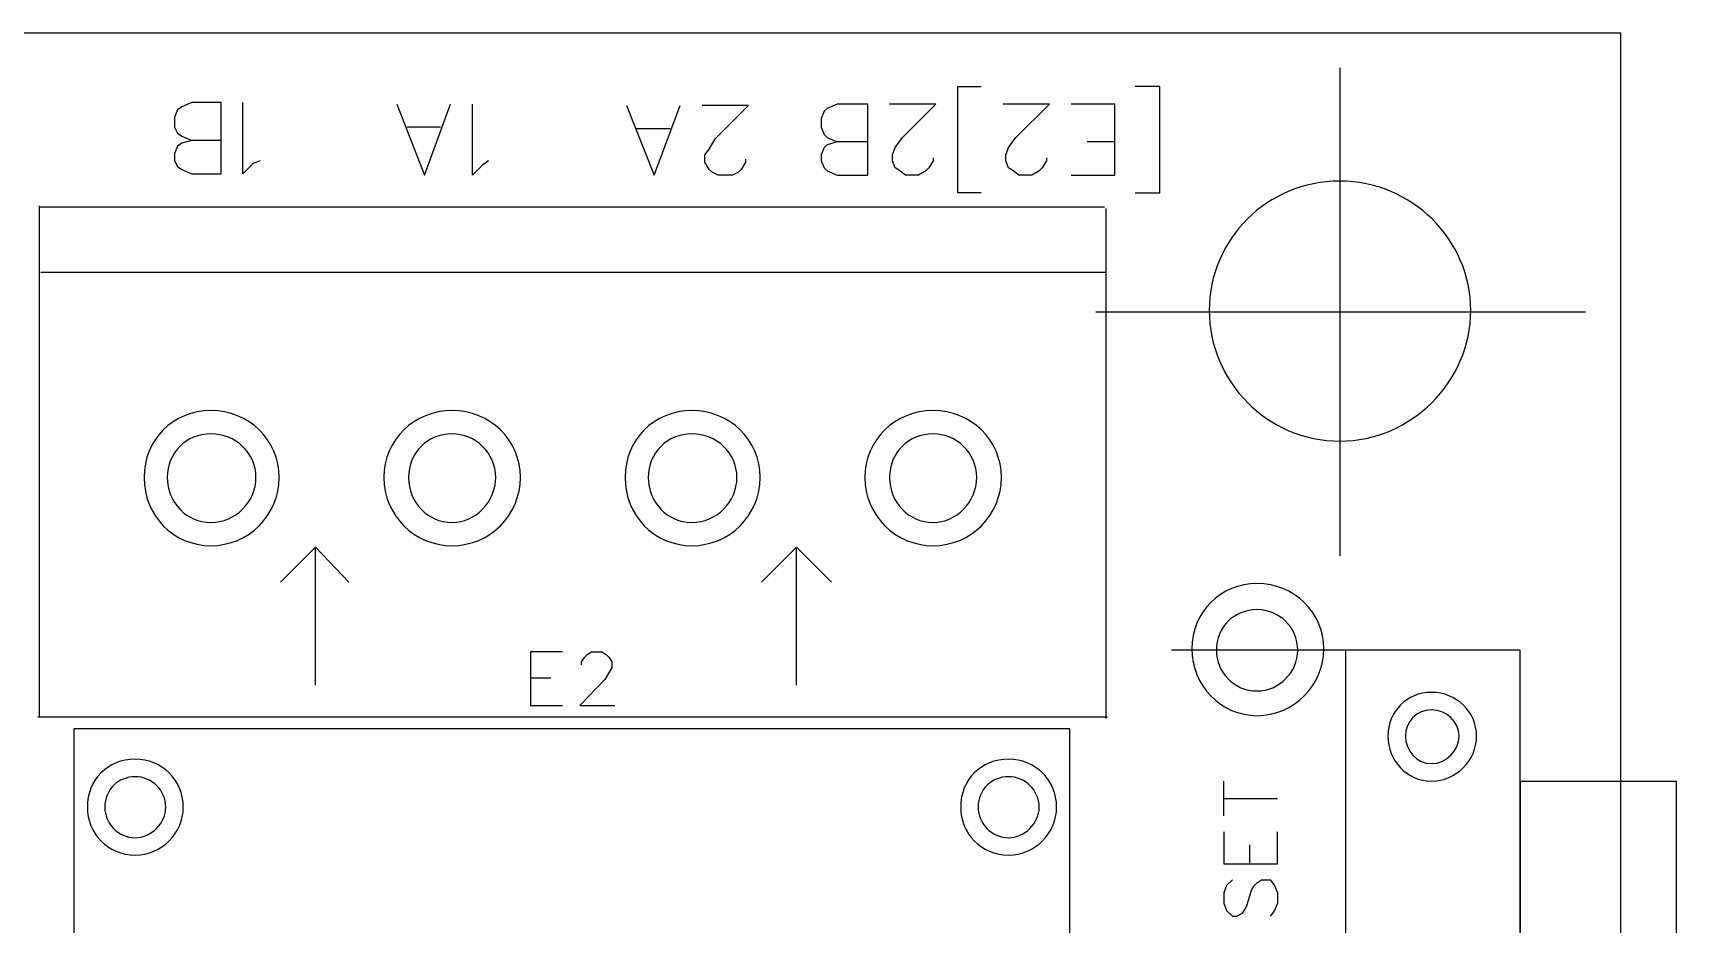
# Model space of a CAD drawing. Extents: x 236 to 550, y 195 to 401.
# Drawn here: x 482.1 to 549.9, y 363.8 to 400.6 of the extents above; entities that cross this region are included whole.
import ezdxf

# ---------------------------------------------------------------- set-up
doc = ezdxf.new("R2010")
doc.units = 0
doc.layers.add('x3v1_1_wiring_diagram', color=7, linetype='CONTINUOUS')

msp = doc.modelspace()

# ---------------------------------------------------------------- linework, layer by layer
at = {"layer": 'x3v1_1_wiring_diagram', "color": 7}
for points in [[(236.1277, 400.5768), (547.6476, 400.5768), (547.6476, 195.0766), (236.1277, 195.0766), (236.1277, 400.5768), (236.1277, 400.5768)], [(536.0675, 399.1368), (536.0675, 378.9768)], [(521.2477, 393.9766), (520.2876, 393.9766), (520.2876, 398.3567), (521.2477, 398.3567)], [(527.6075, 393.9766), (528.6277, 393.9766), (528.6277, 398.3567), (527.6075, 398.3567)], [(489.8676, 394.7567), (489.8676, 397.6968), (488.6677, 397.6968), (488.2476, 397.5168), (488.0676, 397.3966), (487.9477, 397.0967), (487.9477, 396.6766), (488.0676, 396.4368), (488.2476, 396.3166), (488.6677, 396.1366), (488.2476, 396.0167), (488.0676, 395.8968), (487.9477, 395.5966), (487.9477, 395.2967), (488.0676, 395.0566), (488.2476, 394.9367), (488.6677, 394.7567), (489.8676, 394.7567), (489.8676, 394.7567)], [(491.4876, 395.2967), (491.1877, 395.1768), (490.7676, 394.7567), (490.7676, 397.6968)], [(497.1277, 397.6367), (498.2675, 394.6966), (499.3475, 397.6367)], [(500.9077, 395.2967), (500.6676, 395.1167), (500.2475, 394.6966), (500.2475, 397.6367)], [(516.5677, 394.6966), (516.5677, 397.6367), (515.3077, 397.6367), (514.8876, 397.4567), (514.7677, 397.3368), (514.6475, 397.0366), (514.6475, 396.6766), (514.7677, 396.3767), (514.8876, 396.2568), (515.3077, 396.0768), (514.8876, 395.9566), (514.7677, 395.8367), (514.6475, 395.5368), (514.6475, 395.2967), (514.7677, 394.9968), (514.8876, 394.8766), (515.3077, 394.6966), (516.5677, 394.6966), (516.5677, 394.6966)], [(519.2677, 395.4166), (519.2677, 395.2967), (519.0877, 394.9968), (518.9675, 394.8766), (518.6676, 394.6966), (518.1276, 394.6966), (517.8875, 394.8766), (517.7075, 394.9968), (517.5876, 395.2967), (517.5876, 395.5368), (517.7075, 395.8367), (518.0077, 396.2568), (519.3876, 397.6367), (517.4677, 397.6367)], [(523.9477, 395.4166), (523.9477, 395.2967), (523.7677, 394.9968), (523.6475, 394.8766), (523.3476, 394.6966), (522.8076, 394.6966), (522.5675, 394.8766), (522.3875, 394.9968), (522.2676, 395.2967), (522.2676, 395.5368), (522.3875, 395.8367), (522.6877, 396.2568), (524.0676, 397.6367), (522.1477, 397.6367)], [(524.9676, 394.6966), (526.7676, 394.6966), (526.7676, 397.6367), (524.9676, 397.6367)], [(506.6076, 397.5766), (507.7477, 394.6966), (508.8277, 397.5766)], [(511.5277, 395.3568), (511.5277, 395.2366), (511.3477, 394.9367), (511.2275, 394.8168), (510.9877, 394.6966), (510.3876, 394.6966), (510.1475, 394.8168), (510.0276, 394.9367), (509.8476, 395.2366), (509.8476, 395.5368), (510.0276, 395.7766), (510.2677, 396.1967), (511.6476, 397.5766), (509.7277, 397.5766)], [(498.9277, 396.6766), (497.5475, 396.6766)], [(508.4076, 396.6168), (507.0277, 396.6168)], [(489.8676, 396.1366), (488.6677, 396.1366)], [(516.5677, 396.0768), (515.3077, 396.0768)], [(526.7676, 396.0768), (525.6275, 396.0768)], [(482.3677, 372.3168), (482.3677, 393.4366)], [(526.3475, 393.3768), (482.3677, 393.3768)], [(526.4076, 372.2567), (526.4076, 393.3167)], [(506.5475, 390.6768), (482.4275, 390.6768)], [(526.4076, 390.6768), (502.2876, 390.6768)], [(525.9875, 389.0568), (546.2076, 389.0568)], [(541.4675, 389.1166), (541.4675, 389.1166)], [(541.4675, 389.1166), (541.4675, 389.1166)], [(492.2677, 382.2168), (492.2677, 382.2168), (492.2677, 382.2168)], [(492.2677, 382.2168), (492.2677, 382.2168), (492.2677, 382.2168)], [(502.2275, 382.2168), (502.2275, 382.2168), (502.2275, 382.2168)], [(502.2275, 382.2168), (502.2275, 382.2168), (502.2275, 382.2168)], [(512.1275, 382.2168), (512.1275, 382.2168), (512.1275, 382.2168)], [(512.1275, 382.2168), (512.1275, 382.2168), (512.1275, 382.2168)], [(522.0876, 382.2168), (522.0876, 382.2168), (522.0876, 382.2168)], [(522.0876, 382.2168), (522.0876, 382.2168), (522.0876, 382.2168)], [(493.7675, 373.6366), (493.7675, 379.3368), (492.3275, 377.8968)], [(493.7675, 379.3368), (495.1477, 377.8968)], [(513.6276, 373.6366), (513.6276, 379.3368), (512.1876, 377.8968)], [(513.6276, 379.3368), (515.0676, 377.8968)], [(503.9677, 375.0168), (502.6476, 375.0168), (502.6476, 372.7967), (503.9677, 372.7967)], [(504.7475, 374.4768), (504.7475, 374.5967), (504.8677, 374.7767), (504.9876, 374.8966), (505.1676, 375.0168), (505.5877, 375.0168), (505.7677, 374.8966), (505.8876, 374.7767), (506.0075, 374.5967), (506.0075, 374.3566), (505.8876, 374.1766), (505.7076, 373.8767), (504.6877, 372.7967), (506.1277, 372.7967)], [(543.5076, 369.6766), (543.5076, 375.0766), (529.1076, 375.0766)], [(535.4076, 375.1367), (535.4076, 375.1367), (535.4076, 375.1367)], [(535.4076, 375.1367), (535.4076, 375.1367), (535.4076, 375.1367)], [(536.3076, 355.2168), (536.3076, 375.0766)], [(502.6476, 373.9368), (503.4875, 373.9368)], [(526.4677, 372.3168), (482.3076, 372.3168)], [(524.9075, 371.8366), (483.8077, 371.8366)], [(483.8077, 314.8367), (483.8077, 371.8366)], [(524.9075, 314.8367), (524.9075, 371.8366)], [(541.7076, 371.5367), (541.7076, 371.5367), (541.7076, 371.5367)], [(541.7076, 371.5367), (541.7076, 371.5367), (541.7076, 371.5367)], [(531.2676, 368.2366), (531.2676, 369.6766)], [(543.5076, 369.6766), (543.5076, 360.6168)], [(543.5076, 369.6766), (549.9476, 369.6766), (549.9476, 360.1848), (543.5076, 360.1848), (543.5076, 369.6766), (543.5076, 369.6766)], [(488.3077, 368.5966), (488.3077, 368.5966), (488.3077, 368.5966)], [(488.3077, 368.5966), (488.3077, 368.5966), (488.3077, 368.5966)], [(524.3675, 368.5966), (524.3675, 368.5966), (524.3675, 368.5966)], [(524.3675, 368.5966), (524.3675, 368.5966), (524.3675, 368.5966)], [(531.2676, 368.9566), (533.4877, 368.9566)], [(531.2676, 367.5767), (531.2676, 366.2566), (533.4877, 366.2566), (533.4877, 367.5767)], [(532.3476, 366.2566), (532.3476, 367.0367)], [(531.6276, 365.5967), (531.3875, 365.3566), (531.2676, 365.0567), (531.2676, 364.6366), (531.3875, 364.3367), (531.6276, 364.0966), (531.8076, 364.0966), (532.0477, 364.2168), (532.1075, 364.3367), (532.2277, 364.5167), (532.4077, 365.1766), (532.5276, 365.3566), (532.6475, 365.4768), (532.8275, 365.5967), (533.1875, 365.5967), (533.3675, 365.3566), (533.4877, 365.0567), (533.4877, 364.6366), (533.3675, 364.3367), (533.1875, 364.0966)]]:
    msp.add_lwpolyline(points, dxfattribs=at)
at = {"layer": 'x3v1_1_wiring_diagram', "color": 1}
for points in [[(491.3076, 382.2168), (491.3076, 382.2168)], [(491.3076, 382.2168), (491.3076, 382.2168)], [(501.2076, 382.2168), (501.2076, 382.2168)], [(501.2076, 382.2168), (501.2076, 382.2168)], [(511.1677, 382.2168), (511.1677, 382.2168)], [(511.1677, 382.2168), (511.1677, 382.2168)], [(521.0677, 382.2168), (521.0677, 382.2168)], [(521.0677, 382.2168), (521.0677, 382.2168)], [(534.3276, 375.0766), (534.3276, 375.0766)], [(534.3276, 375.0766), (534.3276, 375.0766)], [(540.9876, 371.5367), (540.9876, 371.5367)], [(540.9876, 371.5367), (540.9876, 371.5367)], [(487.5877, 368.5966), (487.5877, 368.5966)], [(487.5877, 368.5966), (487.5877, 368.5966)], [(523.6475, 368.5966), (523.6475, 368.5966)], [(523.6475, 368.5966), (523.6475, 368.5966)]]:
    msp.add_lwpolyline(points, dxfattribs=at)
at = {"layer": 'x3v1_1_wiring_diagram', "color": 7}
for points in [[(536.0675, 394.4568), (533.0676, 394.4568), (530.6675, 392.0567), (530.6675, 389.1166)], [(536.0675, 394.4568), (533.0676, 394.4568), (530.6675, 392.0567), (530.6675, 389.1166)], [(541.4675, 389.1166), (541.4675, 392.0567), (539.0076, 394.4568), (536.0675, 394.4568)], [(541.4675, 389.1166), (541.4675, 392.0567), (539.0076, 394.4568), (536.0675, 394.4568)], [(530.6675, 389.1166), (530.6675, 386.1768), (533.0676, 383.7166), (536.0675, 383.7166)], [(530.6675, 389.1166), (530.6675, 386.1768), (533.0676, 383.7166), (536.0675, 383.7166)], [(536.0675, 383.7166), (539.0076, 383.7166), (541.4675, 386.1768), (541.4675, 389.1166)], [(536.0675, 383.7166), (539.0076, 383.7166), (541.4675, 386.1768), (541.4675, 389.1166)], [(489.4475, 384.9766), (487.8876, 384.9766), (486.6877, 383.7767), (486.6877, 382.2168)], [(489.4475, 384.9766), (487.8876, 384.9766), (486.6877, 383.7767), (486.6877, 382.2168)], [(489.4475, 384.9766), (487.8876, 384.9766), (486.6877, 383.7767), (486.6877, 382.2168)], [(489.4475, 384.9766), (487.8876, 384.9766), (486.6877, 383.7767), (486.6877, 382.2168)], [(492.2677, 382.2168), (492.2677, 383.7767), (491.0077, 384.9766), (489.4475, 384.9766)], [(492.2677, 382.2168), (492.2677, 383.7767), (491.0077, 384.9766), (489.4475, 384.9766)], [(492.2677, 382.2168), (492.2677, 383.7767), (491.0077, 384.9766), (489.4475, 384.9766)], [(492.2677, 382.2168), (492.2677, 383.7767), (491.0077, 384.9766), (489.4475, 384.9766)], [(499.4076, 384.9766), (497.8477, 384.9766), (496.5877, 383.7767), (496.5877, 382.2168)], [(499.4076, 384.9766), (497.8477, 384.9766), (496.5877, 383.7767), (496.5877, 382.2168)], [(499.4076, 384.9766), (497.8477, 384.9766), (496.5877, 383.7767), (496.5877, 382.2168)], [(499.4076, 384.9766), (497.8477, 384.9766), (496.5877, 383.7767), (496.5877, 382.2168)], [(502.2275, 382.2168), (502.2275, 383.7767), (500.9675, 384.9766), (499.4076, 384.9766)], [(502.2275, 382.2168), (502.2275, 383.7767), (500.9675, 384.9766), (499.4076, 384.9766)], [(502.2275, 382.2168), (502.2275, 383.7767), (500.9675, 384.9766), (499.4076, 384.9766)], [(502.2275, 382.2168), (502.2275, 383.7767), (500.9675, 384.9766), (499.4076, 384.9766)], [(509.3076, 384.9766), (507.7477, 384.9766), (506.5475, 383.7767), (506.5475, 382.2168)], [(509.3076, 384.9766), (507.7477, 384.9766), (506.5475, 383.7767), (506.5475, 382.2168)], [(509.3076, 384.9766), (507.7477, 384.9766), (506.5475, 383.7767), (506.5475, 382.2168)], [(509.3076, 384.9766), (507.7477, 384.9766), (506.5475, 383.7767), (506.5475, 382.2168)], [(512.1275, 382.2168), (512.1275, 383.7767), (510.8675, 384.9766), (509.3076, 384.9766)], [(512.1275, 382.2168), (512.1275, 383.7767), (510.8675, 384.9766), (509.3076, 384.9766)], [(512.1275, 382.2168), (512.1275, 383.7767), (510.8675, 384.9766), (509.3076, 384.9766)], [(512.1275, 382.2168), (512.1275, 383.7767), (510.8675, 384.9766), (509.3076, 384.9766)], [(519.2677, 384.9766), (517.7075, 384.9766), (516.4475, 383.7767), (516.4475, 382.2168)], [(519.2677, 384.9766), (517.7075, 384.9766), (516.4475, 383.7767), (516.4475, 382.2168)], [(519.2677, 384.9766), (517.7075, 384.9766), (516.4475, 383.7767), (516.4475, 382.2168)], [(519.2677, 384.9766), (517.7075, 384.9766), (516.4475, 383.7767), (516.4475, 382.2168)], [(522.0876, 382.2168), (522.0876, 383.7767), (520.8276, 384.9766), (519.2677, 384.9766)], [(522.0876, 382.2168), (522.0876, 383.7767), (520.8276, 384.9766), (519.2677, 384.9766)], [(522.0876, 382.2168), (522.0876, 383.7767), (520.8276, 384.9766), (519.2677, 384.9766)], [(522.0876, 382.2168), (522.0876, 383.7767), (520.8276, 384.9766), (519.2677, 384.9766)], [(486.6877, 382.2168), (486.6877, 380.6566), (487.8876, 379.3966), (489.4475, 379.3966)], [(486.6877, 382.2168), (486.6877, 380.6566), (487.8876, 379.3966), (489.4475, 379.3966)], [(486.6877, 382.2168), (486.6877, 380.6566), (487.8876, 379.3966), (489.4475, 379.3966)], [(486.6877, 382.2168), (486.6877, 380.6566), (487.8876, 379.3966), (489.4475, 379.3966)], [(489.4475, 379.3966), (491.0077, 379.3966), (492.2677, 380.6566), (492.2677, 382.2168)], [(489.4475, 379.3966), (491.0077, 379.3966), (492.2677, 380.6566), (492.2677, 382.2168)], [(489.4475, 379.3966), (491.0077, 379.3966), (492.2677, 380.6566), (492.2677, 382.2168)], [(489.4475, 379.3966), (491.0077, 379.3966), (492.2677, 380.6566), (492.2677, 382.2168)], [(496.5877, 382.2168), (496.5877, 380.6566), (497.8477, 379.3966), (499.4076, 379.3966)], [(496.5877, 382.2168), (496.5877, 380.6566), (497.8477, 379.3966), (499.4076, 379.3966)], [(496.5877, 382.2168), (496.5877, 380.6566), (497.8477, 379.3966), (499.4076, 379.3966)], [(496.5877, 382.2168), (496.5877, 380.6566), (497.8477, 379.3966), (499.4076, 379.3966)], [(499.4076, 379.3966), (500.9675, 379.3966), (502.2275, 380.6566), (502.2275, 382.2168)], [(499.4076, 379.3966), (500.9675, 379.3966), (502.2275, 380.6566), (502.2275, 382.2168)], [(499.4076, 379.3966), (500.9675, 379.3966), (502.2275, 380.6566), (502.2275, 382.2168)], [(499.4076, 379.3966), (500.9675, 379.3966), (502.2275, 380.6566), (502.2275, 382.2168)], [(506.5475, 382.2168), (506.5475, 380.6566), (507.7477, 379.3966), (509.3076, 379.3966)], [(506.5475, 382.2168), (506.5475, 380.6566), (507.7477, 379.3966), (509.3076, 379.3966)], [(506.5475, 382.2168), (506.5475, 380.6566), (507.7477, 379.3966), (509.3076, 379.3966)], [(506.5475, 382.2168), (506.5475, 380.6566), (507.7477, 379.3966), (509.3076, 379.3966)], [(509.3076, 379.3966), (510.8675, 379.3966), (512.1275, 380.6566), (512.1275, 382.2168)], [(509.3076, 379.3966), (510.8675, 379.3966), (512.1275, 380.6566), (512.1275, 382.2168)], [(509.3076, 379.3966), (510.8675, 379.3966), (512.1275, 380.6566), (512.1275, 382.2168)], [(509.3076, 379.3966), (510.8675, 379.3966), (512.1275, 380.6566), (512.1275, 382.2168)], [(516.4475, 382.2168), (516.4475, 380.6566), (517.7075, 379.3966), (519.2677, 379.3966)], [(516.4475, 382.2168), (516.4475, 380.6566), (517.7075, 379.3966), (519.2677, 379.3966)], [(516.4475, 382.2168), (516.4475, 380.6566), (517.7075, 379.3966), (519.2677, 379.3966)], [(516.4475, 382.2168), (516.4475, 380.6566), (517.7075, 379.3966), (519.2677, 379.3966)], [(519.2677, 379.3966), (520.8276, 379.3966), (522.0876, 380.6566), (522.0876, 382.2168)], [(519.2677, 379.3966), (520.8276, 379.3966), (522.0876, 380.6566), (522.0876, 382.2168)], [(519.2677, 379.3966), (520.8276, 379.3966), (522.0876, 380.6566), (522.0876, 382.2168)], [(519.2677, 379.3966), (520.8276, 379.3966), (522.0876, 380.6566), (522.0876, 382.2168)], [(532.6475, 377.8367), (531.1477, 377.8367), (529.9475, 376.6368), (529.9475, 375.1367)], [(532.6475, 377.8367), (531.1477, 377.8367), (529.9475, 376.6368), (529.9475, 375.1367)], [(532.6475, 377.8367), (531.1477, 377.8367), (529.9475, 376.6368), (529.9475, 375.1367)], [(532.6475, 377.8367), (531.1477, 377.8367), (529.9475, 376.6368), (529.9475, 375.1367)], [(535.4076, 375.1367), (535.4076, 376.6368), (534.1476, 377.8367), (532.6475, 377.8367)], [(535.4076, 375.1367), (535.4076, 376.6368), (534.1476, 377.8367), (532.6475, 377.8367)], [(535.4076, 375.1367), (535.4076, 376.6368), (534.1476, 377.8367), (532.6475, 377.8367)], [(535.4076, 375.1367), (535.4076, 376.6368), (534.1476, 377.8367), (532.6475, 377.8367)], [(529.9475, 375.1367), (529.9475, 373.6366), (531.1477, 372.3766), (532.6475, 372.3766)], [(529.9475, 375.1367), (529.9475, 373.6366), (531.1477, 372.3766), (532.6475, 372.3766)], [(529.9475, 375.1367), (529.9475, 373.6366), (531.1477, 372.3766), (532.6475, 372.3766)], [(529.9475, 375.1367), (529.9475, 373.6366), (531.1477, 372.3766), (532.6475, 372.3766)], [(532.6475, 372.3766), (534.1476, 372.3766), (535.4076, 373.6366), (535.4076, 375.1367)], [(532.6475, 372.3766), (534.1476, 372.3766), (535.4076, 373.6366), (535.4076, 375.1367)], [(532.6475, 372.3766), (534.1476, 372.3766), (535.4076, 373.6366), (535.4076, 375.1367)], [(532.6475, 372.3766), (534.1476, 372.3766), (535.4076, 373.6366), (535.4076, 375.1367)], [(539.8475, 373.3367), (538.8276, 373.3367), (538.0475, 372.5566), (538.0475, 371.5367)], [(539.8475, 373.3367), (538.8276, 373.3367), (538.0475, 372.5566), (538.0475, 371.5367)], [(539.8475, 373.3367), (538.8276, 373.3367), (538.0475, 372.5566), (538.0475, 371.5367)], [(539.8475, 373.3367), (538.8276, 373.3367), (538.0475, 372.5566), (538.0475, 371.5367)], [(541.7076, 371.5367), (541.7076, 372.5566), (540.8677, 373.3367), (539.8475, 373.3367)], [(541.7076, 371.5367), (541.7076, 372.5566), (540.8677, 373.3367), (539.8475, 373.3367)], [(541.7076, 371.5367), (541.7076, 372.5566), (540.8677, 373.3367), (539.8475, 373.3367)], [(541.7076, 371.5367), (541.7076, 372.5566), (540.8677, 373.3367), (539.8475, 373.3367)], [(538.0475, 371.5367), (538.0475, 370.5168), (538.8276, 369.6766), (539.8475, 369.6766)], [(538.0475, 371.5367), (538.0475, 370.5168), (538.8276, 369.6766), (539.8475, 369.6766)], [(538.0475, 371.5367), (538.0475, 370.5168), (538.8276, 369.6766), (539.8475, 369.6766)], [(538.0475, 371.5367), (538.0475, 370.5168), (538.8276, 369.6766), (539.8475, 369.6766)], [(539.8475, 369.6766), (540.8677, 369.6766), (541.7076, 370.5168), (541.7076, 371.5367)], [(539.8475, 369.6766), (540.8677, 369.6766), (541.7076, 370.5168), (541.7076, 371.5367)], [(539.8475, 369.6766), (540.8677, 369.6766), (541.7076, 370.5168), (541.7076, 371.5367)], [(539.8475, 369.6766), (540.8677, 369.6766), (541.7076, 370.5168), (541.7076, 371.5367)], [(486.3277, 370.5766), (485.1876, 370.5766), (484.3477, 369.7367), (484.3477, 368.5966)], [(486.3277, 370.5766), (485.1876, 370.5766), (484.3477, 369.7367), (484.3477, 368.5966)], [(486.3277, 370.5766), (485.1876, 370.5766), (484.3477, 369.7367), (484.3477, 368.5966)], [(486.3277, 370.5766), (485.1876, 370.5766), (484.3477, 369.7367), (484.3477, 368.5966)], [(488.3077, 368.5966), (488.3077, 369.7367), (487.4077, 370.5766), (486.3277, 370.5766)], [(488.3077, 368.5966), (488.3077, 369.7367), (487.4077, 370.5766), (486.3277, 370.5766)], [(488.3077, 368.5966), (488.3077, 369.7367), (487.4077, 370.5766), (486.3277, 370.5766)], [(488.3077, 368.5966), (488.3077, 369.7367), (487.4077, 370.5766), (486.3277, 370.5766)], [(522.3875, 370.5766), (521.2477, 370.5766), (520.4075, 369.7367), (520.4075, 368.5966)], [(522.3875, 370.5766), (521.2477, 370.5766), (520.4075, 369.7367), (520.4075, 368.5966)], [(522.3875, 370.5766), (521.2477, 370.5766), (520.4075, 369.7367), (520.4075, 368.5966)], [(522.3875, 370.5766), (521.2477, 370.5766), (520.4075, 369.7367), (520.4075, 368.5966)], [(524.3675, 368.5966), (524.3675, 369.7367), (523.4675, 370.5766), (522.3875, 370.5766)], [(524.3675, 368.5966), (524.3675, 369.7367), (523.4675, 370.5766), (522.3875, 370.5766)], [(524.3675, 368.5966), (524.3675, 369.7367), (523.4675, 370.5766), (522.3875, 370.5766)], [(524.3675, 368.5966), (524.3675, 369.7367), (523.4675, 370.5766), (522.3875, 370.5766)], [(484.3477, 368.5966), (484.3477, 367.5166), (485.1876, 366.6166), (486.3277, 366.6166)], [(484.3477, 368.5966), (484.3477, 367.5166), (485.1876, 366.6166), (486.3277, 366.6166)], [(484.3477, 368.5966), (484.3477, 367.5166), (485.1876, 366.6166), (486.3277, 366.6166)], [(484.3477, 368.5966), (484.3477, 367.5166), (485.1876, 366.6166), (486.3277, 366.6166)], [(486.3277, 366.6166), (487.4077, 366.6166), (488.3077, 367.5166), (488.3077, 368.5966)], [(486.3277, 366.6166), (487.4077, 366.6166), (488.3077, 367.5166), (488.3077, 368.5966)], [(486.3277, 366.6166), (487.4077, 366.6166), (488.3077, 367.5166), (488.3077, 368.5966)], [(486.3277, 366.6166), (487.4077, 366.6166), (488.3077, 367.5166), (488.3077, 368.5966)], [(520.4075, 368.5966), (520.4075, 367.5166), (521.2477, 366.6166), (522.3875, 366.6166)], [(520.4075, 368.5966), (520.4075, 367.5166), (521.2477, 366.6166), (522.3875, 366.6166)], [(520.4075, 368.5966), (520.4075, 367.5166), (521.2477, 366.6166), (522.3875, 366.6166)], [(520.4075, 368.5966), (520.4075, 367.5166), (521.2477, 366.6166), (522.3875, 366.6166)], [(522.3875, 366.6166), (523.4675, 366.6166), (524.3675, 367.5166), (524.3675, 368.5966)], [(522.3875, 366.6166), (523.4675, 366.6166), (524.3675, 367.5166), (524.3675, 368.5966)], [(522.3875, 366.6166), (523.4675, 366.6166), (524.3675, 367.5166), (524.3675, 368.5966)], [(522.3875, 366.6166), (523.4675, 366.6166), (524.3675, 367.5166), (524.3675, 368.5966)]]:
    msp.add_open_spline(points, degree=3, dxfattribs=at)
at = {"layer": 'x3v1_1_wiring_diagram', "color": 1}
for points in [[(489.4475, 384.0168), (488.4276, 384.0168), (487.6475, 383.2367), (487.6475, 382.2168)], [(489.4475, 384.0168), (488.4276, 384.0168), (487.6475, 383.2367), (487.6475, 382.2168)], [(491.3076, 382.2168), (491.3076, 383.2367), (490.4677, 384.0168), (489.4475, 384.0168)], [(491.3076, 382.2168), (491.3076, 383.2367), (490.4677, 384.0168), (489.4475, 384.0168)], [(499.4076, 384.0168), (498.3877, 384.0168), (497.6076, 383.2367), (497.6076, 382.2168)], [(499.4076, 384.0168), (498.3877, 384.0168), (497.6076, 383.2367), (497.6076, 382.2168)], [(501.2076, 382.2168), (501.2076, 383.2367), (500.3677, 384.0168), (499.4076, 384.0168)], [(501.2076, 382.2168), (501.2076, 383.2367), (500.3677, 384.0168), (499.4076, 384.0168)], [(509.3076, 384.0168), (508.2877, 384.0168), (507.5076, 383.2367), (507.5076, 382.2168)], [(509.3076, 384.0168), (508.2877, 384.0168), (507.5076, 383.2367), (507.5076, 382.2168)], [(511.1677, 382.2168), (511.1677, 383.2367), (510.3275, 384.0168), (509.3076, 384.0168)], [(511.1677, 382.2168), (511.1677, 383.2367), (510.3275, 384.0168), (509.3076, 384.0168)], [(519.2677, 384.0168), (518.2475, 384.0168), (517.4677, 383.2367), (517.4677, 382.2168)], [(519.2677, 384.0168), (518.2475, 384.0168), (517.4677, 383.2367), (517.4677, 382.2168)], [(521.0677, 382.2168), (521.0677, 383.2367), (520.2275, 384.0168), (519.2677, 384.0168)], [(521.0677, 382.2168), (521.0677, 383.2367), (520.2275, 384.0168), (519.2677, 384.0168)], [(487.6475, 382.2168), (487.6475, 381.1966), (488.4276, 380.3567), (489.4475, 380.3567)], [(487.6475, 382.2168), (487.6475, 381.1966), (488.4276, 380.3567), (489.4475, 380.3567)], [(489.4475, 380.3567), (490.4677, 380.3567), (491.3076, 381.1966), (491.3076, 382.2168)], [(489.4475, 380.3567), (490.4677, 380.3567), (491.3076, 381.1966), (491.3076, 382.2168)], [(497.6076, 382.2168), (497.6076, 381.1966), (498.3877, 380.3567), (499.4076, 380.3567)], [(497.6076, 382.2168), (497.6076, 381.1966), (498.3877, 380.3567), (499.4076, 380.3567)], [(499.4076, 380.3567), (500.3677, 380.3567), (501.2076, 381.1966), (501.2076, 382.2168)], [(499.4076, 380.3567), (500.3677, 380.3567), (501.2076, 381.1966), (501.2076, 382.2168)], [(507.5076, 382.2168), (507.5076, 381.1966), (508.2877, 380.3567), (509.3076, 380.3567)], [(507.5076, 382.2168), (507.5076, 381.1966), (508.2877, 380.3567), (509.3076, 380.3567)], [(509.3076, 380.3567), (510.3275, 380.3567), (511.1677, 381.1966), (511.1677, 382.2168)], [(509.3076, 380.3567), (510.3275, 380.3567), (511.1677, 381.1966), (511.1677, 382.2168)], [(517.4677, 382.2168), (517.4677, 381.1966), (518.2475, 380.3567), (519.2677, 380.3567)], [(517.4677, 382.2168), (517.4677, 381.1966), (518.2475, 380.3567), (519.2677, 380.3567)], [(519.2677, 380.3567), (520.2275, 380.3567), (521.0677, 381.1966), (521.0677, 382.2168)], [(519.2677, 380.3567), (520.2275, 380.3567), (521.0677, 381.1966), (521.0677, 382.2168)], [(532.6475, 376.7567), (531.6877, 376.7567), (530.9677, 376.0367), (530.9677, 375.0766)], [(532.6475, 376.7567), (531.6877, 376.7567), (530.9677, 376.0367), (530.9677, 375.0766)], [(534.3276, 375.0766), (534.3276, 376.0367), (533.5475, 376.7567), (532.6475, 376.7567)], [(534.3276, 375.0766), (534.3276, 376.0367), (533.5475, 376.7567), (532.6475, 376.7567)], [(530.9677, 375.0766), (530.9677, 374.1766), (531.6877, 373.3968), (532.6475, 373.3968)], [(530.9677, 375.0766), (530.9677, 374.1766), (531.6877, 373.3968), (532.6475, 373.3968)], [(532.6475, 373.3968), (533.5475, 373.3968), (534.3276, 374.1766), (534.3276, 375.0766)], [(532.6475, 373.3968), (533.5475, 373.3968), (534.3276, 374.1766), (534.3276, 375.0766)], [(539.8475, 372.6167), (539.2477, 372.6167), (538.7675, 372.1368), (538.7675, 371.5367)], [(539.8475, 372.6167), (539.2477, 372.6167), (538.7675, 372.1368), (538.7675, 371.5367)], [(540.9876, 371.5367), (540.9876, 372.1368), (540.4476, 372.6167), (539.8475, 372.6167)], [(540.9876, 371.5367), (540.9876, 372.1368), (540.4476, 372.6167), (539.8475, 372.6167)], [(538.7675, 371.5367), (538.7675, 370.9366), (539.2477, 370.3966), (539.8475, 370.3966)], [(538.7675, 371.5367), (538.7675, 370.9366), (539.2477, 370.3966), (539.8475, 370.3966)], [(539.8475, 370.3966), (540.4476, 370.3966), (540.9876, 370.9366), (540.9876, 371.5367)], [(539.8475, 370.3966), (540.4476, 370.3966), (540.9876, 370.9366), (540.9876, 371.5367)], [(486.3277, 369.8566), (485.6077, 369.8566), (485.0677, 369.3166), (485.0677, 368.5966)], [(486.3277, 369.8566), (485.6077, 369.8566), (485.0677, 369.3166), (485.0677, 368.5966)], [(487.5877, 368.5966), (487.5877, 369.3166), (486.9876, 369.8566), (486.3277, 369.8566)], [(487.5877, 368.5966), (487.5877, 369.3166), (486.9876, 369.8566), (486.3277, 369.8566)], [(522.3875, 369.8566), (521.6675, 369.8566), (521.1275, 369.3166), (521.1275, 368.5966)], [(522.3875, 369.8566), (521.6675, 369.8566), (521.1275, 369.3166), (521.1275, 368.5966)], [(523.6475, 368.5966), (523.6475, 369.3166), (523.0477, 369.8566), (522.3875, 369.8566)], [(523.6475, 368.5966), (523.6475, 369.3166), (523.0477, 369.8566), (522.3875, 369.8566)], [(485.0677, 368.5966), (485.0677, 367.9367), (485.6077, 367.3366), (486.3277, 367.3366)], [(485.0677, 368.5966), (485.0677, 367.9367), (485.6077, 367.3366), (486.3277, 367.3366)], [(486.3277, 367.3366), (486.9876, 367.3366), (487.5877, 367.9367), (487.5877, 368.5966)], [(486.3277, 367.3366), (486.9876, 367.3366), (487.5877, 367.9367), (487.5877, 368.5966)], [(521.1275, 368.5966), (521.1275, 367.9367), (521.6675, 367.3366), (522.3875, 367.3366)], [(521.1275, 368.5966), (521.1275, 367.9367), (521.6675, 367.3366), (522.3875, 367.3366)], [(522.3875, 367.3366), (523.0477, 367.3366), (523.6475, 367.9367), (523.6475, 368.5966)], [(522.3875, 367.3366), (523.0477, 367.3366), (523.6475, 367.9367), (523.6475, 368.5966)]]:
    msp.add_open_spline(points, degree=3, dxfattribs=at)

doc.saveas('drawing.dxf')
